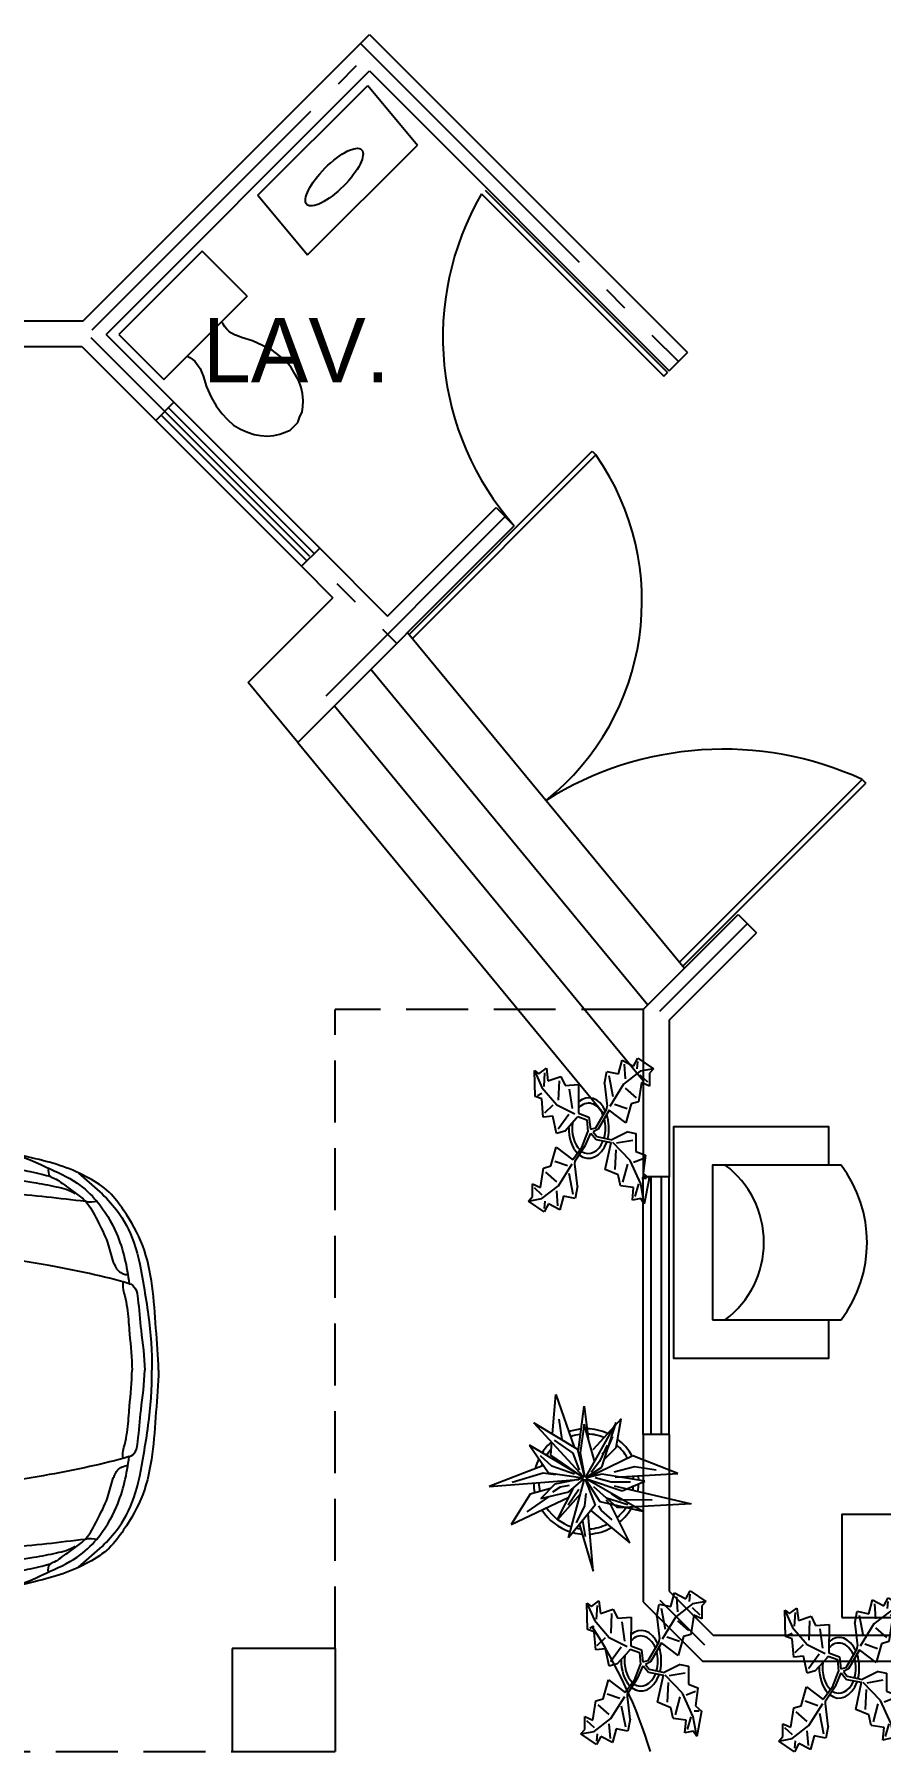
# Model space of a CAD drawing. Extents: x 84.7 to 109.9, y 101.9 to 121.
# Drawn here: x 89.32 to 92.6, y 102.09 to 108.75 of the extents above; entities that cross this region are included whole.
import ezdxf

# ---------------------------------------------------------------- set-up
doc = ezdxf.new("R2010")
doc.units = 0
doc.linetypes.add('ACAD_ISO02W100', pattern=[15, 12, -3])
doc.linetypes.add('ACAD_ISO04W100', pattern=[30.5, 24, -3, 0.5, -3])
doc.layers.get('0').update_dxf_attribs({"linetype": 'CONTINUOUS'})
for name, color, linetype in [('COLUMNAS', 1, 'CONTINUOUS'), ('EJES', 2, 'ACAD_ISO04W100'), ('muebles', 3, 'CONTINUOUS'), ('MUEBLES1', 3, 'CONTINUOUS'), ('MUROS', 5, 'CONTINUOUS'), ('NIVELES', 3, 'CONTINUOUS'), ('PUERTAS', 33, 'CONTINUOUS'), ('VENTANAS', 4, 'CONTINUOUS'), ('VOLADO', 6, 'ACAD_ISO02W100')]:
    doc.layers.add(name, color=color, linetype=linetype)

# ---------------------------------------------------------------- blocks, each defined once
blk = doc.blocks.new('sillon1p')
blk.add_line((0.3206, -0.1053), (0.3206, 0.3947))
for points in [[(0.3206, 0.3947, 0.333333), (-0.2794, 0.3947)], [(0.3206, -0.0553, 0.5), (-0.2794, -0.0553, 0.5)]]:
    blk.add_lwpolyline(points, format="xyb")
for points in [[(0.3206, 0.3447), (0.4706, 0.3447), (0.4706, -0.2553), (-0.4294, -0.2553), (-0.4294, 0.3447), (-0.2794, 0.3447)], [(-0.2794, 0.3947), (-0.2794, -0.1053), (0.3206, -0.1053)]]:
    blk.add_lwpolyline(points)
blk = doc.blocks.new('A$C7DC96E59')
at = {"layer": 'NIVELES', "ltscale": 0.5}
blk.add_blockref('sillon1p', (0.4294, 0.2553), dxfattribs=at)
blk = doc.blocks.new('A$C625C3771')
blk.add_blockref('A$C7DC96E59', (0, 0))
blk = doc.blocks.new('audi.pl.1')
for points, knots in [([(0, 0), (0, 0.0544), (0.0156, 0.2153), (0.0255, 0.4364), (0.1207, 0.603), (0.1892, 0.6956), (0.2735, 0.7497), (0.3699, 0.7929), (0.483, 0.8214), (0.5613, 0.8415), (0.6046, 0.8424)], [0, 0, 0, 0, 0.16039, 0.479033, 0.632967, 0.722015, 0.817474, 0.927562, 1.03733, 1.167094, 1.167094, 1.167094, 1.167094]), ([(0.6046, 0.8424), (0.5455, 0.8411), (0.4485, 0.7912), (0.3208, 0.7372), (0.2254, 0.6479), (0.1473, 0.5172), (0.1217, 0.4019), (0.1136, 0.3353)], [0, 0, 0, 0, 0.1772572, 0.3124951, 0.4151678, 0.5597243, 0.7575412, 0.7575412, 0.7575412, 0.7575412]), ([(0.7227, 0.8532), (0.7208, 0.8416), (0.6945, 0.8165), (0.643, 0.7984), (0.5736, 0.782), (0.5085, 0.7736), (0.4552, 0.7613), (0.4287, 0.7539), (0.4169, 0.7508)], [0, 0, 0, 0, 0.034703, 0.0959761, 0.1659336, 0.2471559, 0.2929944, 0.3295918, 0.3295918, 0.3295918, 0.3295918]), ([(0.3107, 0.7639), (0.2825, 0.7403), (0.2301, 0.6965), (0.1487, 0.6129), (0.0848, 0.4879), (0.06, 0.3456), (0.0326, 0.181), (0.0251, 0.0715), (0.0251, 0)], [0, 0, 0, 0, 0.1095129, 0.2035347, 0.3452507, 0.5161382, 0.6275464, 0.8383798, 0.8383798, 0.8383798, 0.8383798]), ([(0.4268, 0.7834), (0.4285, 0.7732), (0.4269, 0.7516), (0.3998, 0.7432), (0.3681, 0.7205), (0.328, 0.6912), (0.2716, 0.6505), (0.237, 0.5785), (0.1962, 0.5033), (0.1838, 0.4415), (0.17, 0.4062), (0.1572, 0.3808), (0.1333, 0.371), (0.1186, 0.3695)], [0, 0, 0, 0, 0.0304541, 0.0502818, 0.0786089, 0.1479133, 0.1986294, 0.2831705, 0.3780326, 0.4523267, 0.4667809, 0.4902599, 0.5347198, 0.5347198, 0.5347198, 0.5347198]), ([(0.3237, 0.6841), (0.3448, 0.6985), (0.4004, 0.7117), (0.516, 0.7335), (0.6803, 0.7524), (0.8854, 0.7623), (1.1168, 0.7688), (1.3461, 0.7709), (1.5047, 0.7714), (1.574, 0.7723)], [0, 0, 0, 0, 0.076148, 0.165903, 0.355672, 0.569871, 0.782325, 1.050047, 1.257936, 1.257936, 1.257936, 1.257936]), ([(1.3174, 0.7063), (1.2278, 0.7127), (1.036, 0.7115), (0.7412, 0.6992), (0.4861, 0.68), (0.3333, 0.6609), (0.2833, 0.6551)], [0, 0, 0, 0, 0.269375, 0.574535, 0.885339, 1.036319, 1.036319, 1.036319, 1.036319]), ([(0.1136, 0.3353), (0.2152, 0.3652), (0.4432, 0.4115), (0.788, 0.4653), (1.0295, 0.4973), (1.1464, 0.5052)], [0, 0, 0, 0, 0.317374, 0.69576, 1.04714, 1.04714, 1.04714, 1.04714]), ([(0.1136, 0.3353), (0.1033, 0.3336), (0.0836, 0.3142), (0.0765, 0.2488), (0.0682, 0.144), (0.0534, 0.0517), (0.0534, 0)], [0, 0, 0, 0, 0.0314754, 0.0702057, 0.1915753, 0.3439346, 0.3439346, 0.3439346, 0.3439346]), ([(0.1355, 0.3397), (0.1391, 0.3384), (0.1384, 0.32), (0.1326, 0.295), (0.1188, 0.2385), (0.1156, 0.1855), (0.109, 0.1012), (0.1024, 0.0467), (0.1024, 0)], [0, 0, 0, 0, 0.0114788, 0.0403472, 0.0875838, 0.1755608, 0.1991501, 0.3369659, 0.3369659, 0.3369659, 0.3369659]), ([(0, 0), (0, -0.0544), (0.0156, -0.2153), (0.0255, -0.4364), (0.1207, -0.603), (0.1892, -0.6956), (0.2735, -0.7497), (0.3699, -0.7929), (0.483, -0.8214), (0.5613, -0.8415), (0.6046, -0.8424)], [0, 0, 0, 0, 0.16039, 0.479033, 0.632967, 0.722015, 0.817474, 0.927562, 1.03733, 1.167094, 1.167094, 1.167094, 1.167094]), ([(0.3107, -0.7639), (0.2825, -0.7403), (0.2301, -0.6965), (0.1487, -0.6129), (0.0848, -0.4879), (0.06, -0.3456), (0.0326, -0.181), (0.0251, -0.0715), (0.0251, 0)], [0, 0, 0, 0, 0.1095129, 0.2035347, 0.3452507, 0.5161382, 0.6275464, 0.8383798, 0.8383798, 0.8383798, 0.8383798]), ([(0.1136, -0.3353), (0.1033, -0.3336), (0.0836, -0.3142), (0.0765, -0.2488), (0.0682, -0.144), (0.0534, -0.0517), (0.0534, 0)], [0, 0, 0, 0, 0.0314754, 0.0702057, 0.1915753, 0.3439346, 0.3439346, 0.3439346, 0.3439346]), ([(0.1355, -0.3397), (0.1391, -0.3384), (0.1384, -0.32), (0.1326, -0.295), (0.1188, -0.2385), (0.1156, -0.1855), (0.109, -0.1012), (0.1024, -0.0467), (0.1024, 0)], [0, 0, 0, 0, 0.0114788, 0.0403472, 0.0875838, 0.1755608, 0.1991501, 0.3369659, 0.3369659, 0.3369659, 0.3369659]), ([(0.1136, -0.3353), (0.2152, -0.3652), (0.4432, -0.4115), (0.788, -0.4653), (1.0295, -0.4973), (1.1464, -0.5052)], [0, 0, 0, 0, 0.317374, 0.69576, 1.04714, 1.04714, 1.04714, 1.04714]), ([(0.6046, -0.8424), (0.5455, -0.8411), (0.4485, -0.7912), (0.3208, -0.7372), (0.2254, -0.6479), (0.1473, -0.5172), (0.1217, -0.4019), (0.1136, -0.3353)], [0, 0, 0, 0, 0.1772572, 0.3124951, 0.4151678, 0.5597243, 0.7575412, 0.7575412, 0.7575412, 0.7575412]), ([(0.4268, -0.7834), (0.4285, -0.7732), (0.4269, -0.7516), (0.3998, -0.7432), (0.3681, -0.7205), (0.328, -0.6912), (0.2716, -0.6505), (0.237, -0.5785), (0.1962, -0.5033), (0.1838, -0.4415), (0.17, -0.4062), (0.1572, -0.3808), (0.1333, -0.371), (0.1186, -0.3695)], [0, 0, 0, 0, 0.0304541, 0.0502818, 0.0786089, 0.1479133, 0.1986294, 0.2831705, 0.3780326, 0.4523267, 0.4667809, 0.4902599, 0.5347198, 0.5347198, 0.5347198, 0.5347198]), ([(1.3174, -0.7063), (1.2278, -0.7127), (1.036, -0.7115), (0.7412, -0.6992), (0.4861, -0.68), (0.3333, -0.6609), (0.2833, -0.6551)], [0, 0, 0, 0, 0.269375, 0.574535, 0.885339, 1.036319, 1.036319, 1.036319, 1.036319]), ([(0.3237, -0.6841), (0.3448, -0.6985), (0.4004, -0.7117), (0.516, -0.7335), (0.6803, -0.7524), (0.8854, -0.7623), (1.1168, -0.7688), (1.3461, -0.7709), (1.5047, -0.7714), (1.574, -0.7723)], [0, 0, 0, 0, 0.076148, 0.165903, 0.355672, 0.569871, 0.782325, 1.050047, 1.257936, 1.257936, 1.257936, 1.257936]), ([(0.7227, -0.8532), (0.7208, -0.8416), (0.6945, -0.8165), (0.643, -0.7984), (0.5736, -0.782), (0.5085, -0.7736), (0.4552, -0.7613), (0.4287, -0.7539), (0.4169, -0.7508)], [0, 0, 0, 0, 0.034703, 0.0959761, 0.1659336, 0.2471559, 0.2929944, 0.3295918, 0.3295918, 0.3295918, 0.3295918])]:
    blk.add_open_spline(points, degree=3, knots=knots)
for points in [[(0.2833, 0.6551), (0.2678, 0.6512), (0.2514, 0.6541), (0.2354, 0.6551)], [(0.2833, -0.6551), (0.2678, -0.6512), (0.2514, -0.6541), (0.2354, -0.6551)]]:
    blk.add_open_spline(points, degree=3)
blk = doc.blocks.new('audi.pl.')
blk.add_blockref('audi.pl.1', (0, 0))
blk = doc.blocks.new('audi')
blk.add_blockref('audi.pl.', (0, 0))
blk = doc.blocks.new('A$C73F05ABE')
at = {"layer": 'NIVELES', "ltscale": 0.5}
blk.add_blockref('audi', (0, 0.869), dxfattribs=at)
blk = doc.blocks.new('A$C3B667464')
blk.add_blockref('A$C73F05ABE', (0, 2.4546))
blk = doc.blocks.new('A$C6D152104')
at = {"layer": 'MUEBLES1', "ltscale": 0.5}
for p, q in [((0.7326, 0.4563), (0.4855, 0.4563)), ((0.7326, 0.4563), (0.4855, 0.4563)), ((0.4855, 0.4563), (0.4855, 0.3288)), ((0.4855, 0.4563), (0.4855, 0.3288)), ((0.7326, 0.2302), (0.7326, 0.4563)), ((0.7326, 0.2302), (0.7326, 0.4563)), ((0.0667, 0.3443), (0.0457, 0.3268)), ((0.0667, 0.3443), (0.0457, 0.3268)), ((0.0865, 0.3597), (0.0667, 0.3443)), ((0.0865, 0.3597), (0.0667, 0.3443)), ((0.1112, 0.372), (0.0865, 0.3597)), ((0.1112, 0.372), (0.0865, 0.3597)), ((0.1384, 0.3823), (0.1112, 0.372)), ((0.1384, 0.3823), (0.1112, 0.372)), ((0.1692, 0.3905), (0.1384, 0.3823)), ((0.1692, 0.3905), (0.1384, 0.3823)), ((0.2014, 0.3915), (0.1692, 0.3905)), ((0.2014, 0.3915), (0.1692, 0.3905)), ((0.2335, 0.3905), (0.2014, 0.3915)), ((0.2335, 0.3905), (0.2014, 0.3915)), ((0.2693, 0.3854), (0.2335, 0.3905)), ((0.2693, 0.3854), (0.2335, 0.3905)), ((0.3076, 0.3751), (0.2693, 0.3854)), ((0.3076, 0.3751), (0.2693, 0.3854)), ((0.3484, 0.3597), (0.3076, 0.3751)), ((0.3484, 0.3597), (0.3076, 0.3751)), ((0.3879, 0.3391), (0.3484, 0.3597)), ((0.3879, 0.3391), (0.3484, 0.3597)), ((0.4027, 0.3319), (0.3879, 0.3391)), ((0.4027, 0.3319), (0.3879, 0.3391)), ((0.0087, 0.2682), (0, 0.2487)), ((0.0087, 0.2682), (0, 0.2487)), ((0.0173, 0.2888), (0.0087, 0.2682)), ((0.0173, 0.2888), (0.0087, 0.2682)), ((0.0297, 0.3083), (0.0173, 0.2888)), ((0.0297, 0.3083), (0.0173, 0.2888)), ((0.0457, 0.3268), (0.0297, 0.3083)), ((0.0457, 0.3268), (0.0297, 0.3083)), ((0.4163, 0.3268), (0.4027, 0.3319)), ((0.4163, 0.3268), (0.4027, 0.3319)), ((0.4287, 0.3247), (0.4163, 0.3268)), ((0.4287, 0.3247), (0.4163, 0.3268)), ((0.4398, 0.3227), (0.4287, 0.3247)), ((0.4398, 0.3227), (0.4287, 0.3247)), ((0.4509, 0.3217), (0.4398, 0.3227)), ((0.4509, 0.3217), (0.4398, 0.3227)), ((0.4633, 0.3227), (0.4509, 0.3217)), ((0.4633, 0.3227), (0.4509, 0.3217)), ((0.4744, 0.3247), (0.4633, 0.3227)), ((0.4744, 0.3247), (0.4633, 0.3227)), ((0.4855, 0.3288), (0.4744, 0.3247)), ((0.4855, 0.3288), (0.4744, 0.3247)), ((0.4855, 0), (0.4855, 0.3288)), ((0.4855, 0.3288), (0.4855, 0.2199)), ((0.4855, 0), (0.4855, 0.3288)), ((0.4855, 0.3288), (0.4855, 0.2199)), ((0, 0.2487), (0, 0.2271)), ((0, 0.2487), (0, 0.2271)), ((0, 0.2271), (0, 0.2076)), ((0, 0.2271), (0, 0.2076)), ((0, 0.2076), (0.0087, 0.1881)), ((0, 0.2076), (0.0087, 0.1881)), ((0.4855, 0.2199), (0.4855, 0)), ((0.7326, 0), (0.7326, 0.2302)), ((0.7326, 0), (0.7326, 0.2302)), ((0.0087, 0.1881), (0.0173, 0.1665)), ((0.0087, 0.1881), (0.0173, 0.1665)), ((0.0173, 0.1665), (0.0297, 0.15)), ((0.0173, 0.1665), (0.0297, 0.15)), ((0.0297, 0.15), (0.0457, 0.1315)), ((0.0297, 0.15), (0.0457, 0.1315)), ((0.3879, 0.1285), (0.4027, 0.1346)), ((0.3879, 0.1285), (0.4027, 0.1346)), ((0.4027, 0.1346), (0.4138, 0.1398)), ((0.4027, 0.1346), (0.4138, 0.1398)), ((0.4138, 0.1398), (0.4274, 0.1439)), ((0.4138, 0.1398), (0.4274, 0.1439)), ((0.4274, 0.1439), (0.4398, 0.1449)), ((0.4274, 0.1439), (0.4398, 0.1449)), ((0.4398, 0.1449), (0.4509, 0.1459)), ((0.4398, 0.1449), (0.4509, 0.1459)), ((0.4509, 0.1459), (0.462, 0.1449)), ((0.4509, 0.1459), (0.462, 0.1449)), ((0.462, 0.1449), (0.4744, 0.1418)), ((0.462, 0.1449), (0.4744, 0.1418)), ((0.4744, 0.1418), (0.4855, 0.1398)), ((0.4744, 0.1418), (0.4855, 0.1398)), ((0.4855, 0.1398), (0.4855, 0)), ((0.4855, 0.1398), (0.4855, 0)), ((0.0457, 0.1315), (0.0667, 0.1151)), ((0.0457, 0.1315), (0.0667, 0.1151)), ((0.0667, 0.1151), (0.0865, 0.1017)), ((0.0667, 0.1151), (0.0865, 0.1017)), ((0.0865, 0.1017), (0.1112, 0.0904)), ((0.0865, 0.1017), (0.1112, 0.0904)), ((0.1112, 0.0904), (0.1384, 0.0822)), ((0.1112, 0.0904), (0.1384, 0.0822)), ((0.1384, 0.0822), (0.1692, 0.074)), ((0.1384, 0.0822), (0.1692, 0.074)), ((0.1692, 0.074), (0.2014, 0.0709)), ((0.1692, 0.074), (0.2014, 0.0709)), ((0.2014, 0.0709), (0.2335, 0.074)), ((0.2014, 0.0709), (0.2335, 0.074)), ((0.2335, 0.074), (0.2693, 0.0791)), ((0.2335, 0.074), (0.2693, 0.0791)), ((0.2693, 0.0791), (0.3076, 0.0925)), ((0.2693, 0.0791), (0.3076, 0.0925)), ((0.3076, 0.0925), (0.3484, 0.1069)), ((0.3076, 0.0925), (0.3484, 0.1069)), ((0.3484, 0.1069), (0.3879, 0.1285)), ((0.3484, 0.1069), (0.3879, 0.1285)), ((0.4855, 0), (0.7326, 0))]:
    blk.add_line(p, q, dxfattribs=at)
blk = doc.blocks.new('A$C3B9220A3')
at = {"rotation": 180}
blk.add_blockref('A$C6D152104', (0.7326, 0.4563), dxfattribs=at)
blk = doc.blocks.new('maceta')
for p, q in [((-0.1323, 0.174), (-0.1194, 0.3278)), ((-0.1194, 0.3278), (-0.0485, 0.1231)), ((-0.0321, 0.1131), (-0.0092, 0.2818)), ((-0.0092, 0.2818), (0.0056, 0.1578)), ((-0.0126, 0.0082), (-0.2044, 0.2177)), ((-0.2044, 0.2177), (-0.0352, 0.115)), ((-0.1083, 0.2321), (-0.0969, 0.1525)), ((-0.0098, 0.2117), (-0.0248, 0.1004)), ((0.0307, 0.07), (-0.0098, 0.2117)), ((0.1144, 0.2189), (-0.0035, 0.0092)), ((0.1341, 0.2333), (0.0248, 0.114)), ((0.0585, 0.0451), (0.1144, 0.2189)), ((0.1142, 0.1215), (0.1341, 0.2333)), ((-0.1393, 0.0917), (-0.135, 0.1419)), ((-0.0522, 0.1002), (-0.1243, 0.1501)), ((0.0997, 0.1649), (0.0794, 0.1158)), ((-0.014, 0.0064), (-0.2212, 0.1304)), ((-0.2212, 0.1304), (-0.1476, 0.0232)), ((-0.1355, 0.0498), (-0.1787, 0.0899)), ((-0.0244, 0.0127), (-0.1393, 0.0917)), ((-0.0275, 0.0343), (-0.0522, 0.1002)), ((-0.0352, 0.115), (-0.0092, 0.01)), ((-0.0248, 0.1004), (-0.0087, 0.0101)), ((0.1788, 0.0892), (0.0061, 0.0056)), ((0.0495, 0.0675), (0.0172, 0.0253)), ((0.0248, 0.114), (0.0242, 0.1121)), ((0.079, 0.1304), (0.0495, 0.0675)), ((0.0794, 0.1158), (0.0592, 0.0962)), ((0.068, 0.0746), (0.1142, 0.1215)), ((0.3541, 0.0208), (0.1788, 0.0892)), ((-0.1675, 0.0522), (-0.3778, -0.0301)), ((-0.2896, -0.0122), (-0.1691, 0.023)), ((-0.1691, 0.023), (-0.1207, 0.0169)), ((-0.1476, 0.0232), (-0.015, 0.0036)), ((-0.0473, 0.0183), (-0.1355, 0.0498)), ((-0.0149, 0.001), (-0.1232, -0.0204)), ((-0.0008, 0.0067), (0.0585, 0.0451)), ((0, 0), (0.1377, -0.0462)), ((0.0587, 0.0179), (0.0002, 0.0042)), ((0.0956, -0.0129), (0.0336, 0.0035)), ((0.2257, -0.0084), (0.0587, 0.0179)), ((0.1072, 0.027), (0.1861, 0.0475)), ((0.1103, 0.0066), (0.3541, 0.0208)), ((0.1861, 0.0475), (0.2703, 0.0347)), ((-0.3778, -0.0301), (-0.0308, -0.0022)), ((-0.2188, -0.0599), (-0.2933, -0.1767)), ((-0.1403, -0.0379), (-0.2188, -0.0599)), ((-0.1232, -0.0204), (-0.1781, -0.0766)), ((-0.1781, -0.0766), (-0.0692, -0.0509)), ((-0.1318, -0.0508), (-0.1011, -0.0307)), ((-0.115, -0.16), (-0.0496, -0.034)), ((-0.0238, -0.0586), (-0.115, -0.16)), ((-0.1011, -0.0307), (-0.0667, -0.0246)), ((-0.0713, -0.1009), (-0.0298, -0.0399)), ((-0.0699, -0.2291), (-0.0094, -0.005)), ((-0.0692, -0.0509), (-0.0132, -0.0026)), ((-0.0069, -0.1046), (-0.0022, -0.057)), ((-0.0045, -0.0048), (0.0333, -0.1019)), ((-0.0031, -0.004), (0.0515, -0.0873)), ((0.217, -0.1251), (-0.0006, -0.0014)), ((0.077, -0.0743), (0.0279, -0.0311)), ((0.0952, -0.0578), (0.1274, -0.0805)), ((0.1708, -0.0123), (0.0956, -0.0129)), ((0.1073, -0.0269), (0.405, -0.0972)), ((0.1377, -0.0462), (0.2257, -0.0084)), ((-0.2933, -0.1767), (-0.0686, -0.0707)), ((-0.2309, -0.1274), (-0.1466, -0.0692)), ((0.0333, -0.1019), (-0.0699, -0.2291)), ((-0.039, -0.1701), (-0.0069, -0.1046)), ((0.0165, -0.1225), (0.1675, -0.2484)), ((0.0464, -0.104), (0.057, -0.1221)), ((0.0515, -0.0873), (0.217, -0.1251)), ((0.057, -0.1221), (0.0976, -0.1594)), ((0.0948, -0.103), (0.0755, -0.0832)), ((0.1596, -0.101), (0.077, -0.0743)), ((0.1192, -0.1121), (0.0808, -0.0777)), ((0.1675, -0.2484), (0.0948, -0.103)), ((0.405, -0.0972), (0.1192, -0.1121)), ((0.1274, -0.0805), (0.2543, -0.0816)), ((-0.0283, -0.1778), (0.0248, -0.3581)), ((-0.0048, -0.2234), (-0.0149, -0.1612)), ((0.0248, -0.3581), (0.0058, -0.1358))]:
    blk.add_line(p, q)
blk.add_circle((-0.0073, 0.0025), 0.00774)
at = {"layer": 'muebles'}
for radius, start, end in [(0.2042, 131.1899, 146.8264), (0.2042, 95.44307, 109.2059), (0.1842, 96.90338, 109.21627), (0.2042, 65.85737, 89.11422), (0.1842, 67.9358, 88.27383), (0.1842, 59.11516, 59.45767), (0.2042, 28.85454, 53.37334), (0.2042, 154.16859, 165.89112), (0.1842, 137.32542, 146.57843), (0.1842, 29.18399, 50.22066), (0.1842, 157.78394, 161.32272), (0.1842, 2.70915, 6.55376), (0.2042, 1.55192, 6.23857), (0.2042, 181.68292, 192.64499), (0.1842, 181.36559, 192.31571), (0.1842, 349.49494, 354.66745), (0.2042, 349.22161, 357.67927), (0.2042, 212.62095, 252.47448), (0.1842, 213.42498, 252.21304), (0.1842, 310.71582, 327.0887), (0.2042, 309.30525, 331.05428), (0.1842, 258.44955, 263.18394), (0.1842, 273.94211, 296.35906), (0.2042, 274.03333, 298.81446), (0.2042, 255.56589, 265.56906)]:
    blk.add_arc((-0.0019, -0.0103), radius, start, end, dxfattribs=at)
blk = doc.blocks.new('A$C24DB07CB')
at = {"layer": 'NIVELES', "ltscale": 0.5}
blk.add_blockref('maceta', (0.3778, 0.3581), dxfattribs=at)
blk = doc.blocks.new('A$C0BB47299')
blk.add_blockref('A$C24DB07CB', (0, 0))
blk = doc.blocks.new('Plant - Rubber or Philodendron')
at = {"linetype": 'Continuous'}
for p, q in [((8.8871, 10.7908), (9.9809, 13.4933)), ((9.9809, 13.4933), (13.3837, 12.301)), ((13.3837, 12.301), (14.68, 13.9039)), ((14.68, 13.9039), (19.3848, 11.8146)), ((-16.2005, 11.4774), (-13.9899, 8.1064)), ((-16.2005, 11.4774), (-14.8639, 10.7964)), ((-16.0159, 6.3329), (-16.2005, 11.4774)), ((-14.8639, 10.7964), (-12.6195, 11.8975)), ((-13.3174, 8.325), (-13.0735, 11.0065)), ((-12.6195, 11.8975), (-12.1909, 9.4345)), ((-12.1909, 9.4345), (-8.3829, 10.3)), ((-8.3829, 10.3), (-7.0549, 8.501)), ((4.6914, 8.8812), (5.3859, 11.2828)), ((5.3859, 11.2828), (8.8871, 10.7908)), ((5.9878, 10.4842), (7.1971, 6.3869)), ((15.3859, 11.3055), (10.3916, 8.7942)), ((10.5828, 12.6946), (10.8893, 9.7953)), ((14.5816, 13.2037), (14.3848, 11.8033)), ((15.2875, 10.6053), (17.5907, 9.2105)), ((19.3848, 11.8146), (15.3859, 11.3055)), ((19.3848, 11.8146), (18.1868, 10.9119)), ((18.1868, 10.9119), (18.1925, 8.4119)), ((-15.3434, 6.5514), (-13.9984, 6.9884)), ((-13.9899, 8.1064), (-9.5434, 4.7185)), ((-8.8369, 9.409), (-9.0894, 5.6095)), ((-7.0549, 8.501), (-3.0284, 8.6941)), ((-4.8529, 4.012), (-5.7184, 7.82)), ((-3.0284, 8.6941), (-3.0709, 3.1041)), ((4.6914, 8.8812), (5.5014, 4.4831)), ((10.3916, 8.7942), (6.2847, 4.4028)), ((14.2977, 6.1031), (10.9934, 7.9956)), ((15.7909, 9.1065), (14.8995, 5.3044)), ((18.1925, 8.4119), (15.7909, 9.1065)), ((-14.0069, 5.8704), (-16.0159, 6.3329)), ((-13.5868, 2.2894), (-14.0069, 5.8704)), ((-13.1329, 3.1804), (-10.6614, 4.727)), ((-9.5434, 4.7185), (-4.1917, 2.9888)), ((2.1141, 0.2298), (5.4346, 3.9146)), ((6.1032, 3.6844), (2.8262, -0.031)), ((5.4346, 3.9146), (5.5014, 4.4831)), ((11.1089, 1.1958), (6.1032, 3.6844)), ((7.7005, 4.8881), (11.5025, 3.9967)), ((12.7005, 4.8994), (11.1089, 1.1958)), ((14.8995, 5.3044), (12.7005, 4.8994)), ((-10.6784, 2.491), (-13.5868, 2.2894)), ((-9.5858, -0.8715), (-10.6784, 2.491)), ((-9.1318, 0.0195), (-5.9793, 2.9025)), ((-7.1228, -0.443), (-3.5248, 2.2131)), ((-3.5248, 2.2131), (-3.3011, 2.4355)), ((-3.3011, 2.4355), (-0.5306, 1.7947)), ((-3.0709, 3.1041), (0.0797, 2.3163)), ((-0.5306, 1.7947), (-0.2255, -0.5527)), ((-0.5306, 1.7947), (-0.5306, 1.7947)), ((0.0797, 2.3163), (0.4866, -0.031)), ((0.4866, -0.031), (2.1141, 0.2298)), ((-7.1228, -0.443), (-9.5858, -0.8715)), ((-4.0579, -6.2781), (-0.9375, -3.1608)), ((-2.019, -3.6148), (-0.2255, -0.5527)), ((-0.9375, -3.1608), (0.5883, -0.8135)), ((0.5883, -0.8135), (2.2447, -2.0916)), ((2.8262, -0.031), (1.3003, -0.5527)), ((1.3003, -0.5527), (2.4193, -1.4655)), ((2.2447, -2.0916), (6.7108, -2.6626)), ((2.4193, -1.4655), (6.895, -2.1175)), ((4.943, -7.9659), (6.7108, -2.6626)), ((11.6605, -0.5413), (6.895, -2.1175)), ((12.3677, -6.1981), (7.219, -2.6772)), ((8.3544, -2.7453), (13.1973, -2.1704)), ((11.6605, -0.5413), (14.1354, -0.8948)), ((14.1354, -0.8948), (14.1354, -4.4304)), ((-11.3237, -7.2629), (-9.7321, -3.5593)), ((-6.3237, -7.2516), (-10.1257, -6.3602)), ((-9.7321, -3.5593), (-4.7264, -6.0479)), ((-2.019, -3.6148), (-4.7264, -6.0479)), ((-4.1246, -6.8466), (-4.0579, -6.2781)), ((8.125, -4.0768), (7.7715, -7.9659)), ((15.5496, -10.7943), (12.3677, -6.1981)), ((16.2567, -5.8446), (13.4283, -6.5517)), ((14.1354, -4.4304), (16.9638, -5.1375)), ((16.9638, -5.1375), (16.2567, -8.673)), ((-14.4141, -11.4699), (-13.5228, -7.6679)), ((-13.5228, -7.6679), (-11.3237, -7.2629)), ((-12.921, -8.4665), (-9.6166, -10.359)), ((-9.0148, -11.1577), (-4.9047, -6.8122)), ((-4.611, -12.8477), (-5.8203, -8.7504)), ((-3.3146, -11.2447), (-4.1246, -6.8466)), ((8.8321, -9.0266), (4.943, -7.9659)), ((9.5392, -11.1479), (8.8321, -9.0266)), ((10.2463, -10.4408), (11.6605, -6.9053)), ((17.3174, -9.7337), (15.9032, -9.7337)), ((16.2567, -8.673), (18.0245, -9.7337)), ((18.0245, -9.7337), (16.6103, -14.6834)), ((-18.008, -14.1781), (-16.8101, -13.2754)), ((-16.8157, -10.7754), (-14.4141, -11.4699)), ((-16.8101, -13.2754), (-16.8157, -10.7754)), ((-13.9107, -12.9688), (-16.2139, -11.574)), ((-14.0091, -13.669), (-9.0148, -11.1577)), ((-9.206, -15.0581), (-9.5126, -12.1588)), ((-7.5103, -13.1543), (-8.6042, -15.8568)), ((-4.0092, -13.6463), (-7.5103, -13.1543)), ((-3.3146, -11.2447), (-4.0092, -13.6463)), ((13.4283, -11.5015), (9.5392, -11.1479)), ((13.0748, -13.9763), (13.4283, -11.5015)), ((14.8425, -10.7943), (13.7819, -13.2692)), ((16.6103, -14.6834), (15.5496, -10.7943)), ((-18.008, -14.1781), (-14.0091, -13.669)), ((-13.3032, -16.2674), (-18.008, -14.1781)), ((-12.0069, -14.6645), (-13.3032, -16.2674)), ((-13.2048, -15.5672), (-13.008, -14.1668)), ((-8.6042, -15.8568), (-12.0069, -14.6645)), ((15.5496, -13.6228), (13.0748, -13.9763)), ((16.6103, -14.6834), (15.5496, -13.6228))]:
    blk.add_line(p, q, dxfattribs=at)
for centre, radius, start, end in [((0, 0), 6.1275, 34.37569, 120.1028), ((-0.0601, -0.2075), 5.2461, 33.82192, 124.9414), ((0.0308, 0.1664), 6, 178.6147, 235.1169), ((0.0308, 0.1664), 5, 168.1647, 238.6725), ((-0.2664, 0.1682), 5.2775, 338.4094, 20.03007), ((-0.098, 0.1364), 6.1288, 341.2017, 26.09184), ((-0.0234, 0.3825), 6.1492, 242.5812, 331.2714), ((-0.1102, 0.4886), 5.2883, 247.3711, 327.472)]:
    blk.add_arc(centre, radius, start, end, dxfattribs=at)
blk = doc.blocks.new('planta')
at = {"xscale": 0.03333299999999895, "yscale": 0.03333299999999895, "zscale": 0.033333}
blk.add_blockref('Plant - Rubber or Philodendron', (-0.02, 0.027), dxfattribs=at)
blk = doc.blocks.new('A$C3B541ADB')
at = {"layer": 'NIVELES', "ltscale": 0.5}
blk.add_blockref('planta', (0.62, 0.515), dxfattribs=at)
blk = doc.blocks.new('A$C690C4B1D')
at = {"xscale": 0.3893788371623259, "yscale": 0.5935379004528016, "zscale": 0.3893788371623259}
blk.add_blockref('A$C3B541ADB', (0, 0), dxfattribs=at)
blk = doc.blocks.new('A$C1C5D14EA')
blk.add_blockref('A$C690C4B1D', (0, 0))

msp = doc.modelspace()

# ---------------------------------------------------------------- linework, layer by layer
at = {"layer": 'COLUMNAS'}
for p, q in [((90.4875, 102.4936), (90.0875, 102.4936)), ((90.0875, 102.4936), (90.0875, 102.0934)), ((90.4875, 102.4936), (90.4875, 102.0934)), ((90.0875, 102.0934), (90.4875, 102.0934))]:
    msp.add_line(p, q, dxfattribs=at)
at = {"layer": 'EJES', "ltscale": 0.05}
for p, q in [((89.5449, 107.6081), (90.6557, 108.7188)), ((90.5849, 108.7188), (91.8188, 107.4849)), ((89.5392, 107.5788), (90.7259, 106.392)), ((90.4522, 106.1889), (91.1471, 106.8839)), ((91.7474, 104.9656), (92.0863, 105.3045)), ((91.7474, 102.6806), (91.9199, 102.5082))]:
    msp.add_line(p, q, dxfattribs=at)
at = {"layer": 'MUEBLES1'}
for p, q in [((90.1876, 108.13), (90.6136, 108.556)), ((90.6136, 108.556), (90.8064, 108.3246)), ((90.3804, 107.8986), (90.8064, 108.3246)), ((90.1876, 108.13), (90.3804, 107.8986)), ((90.7683, 106.4343), (91.8428, 105.1317)), ((90.6262, 106.2923), (91.7007, 104.9897)), ((90.4841, 106.1502), (91.6827, 104.6972)), ((90.3421, 106.0081), (91.5284, 104.57))]:
    msp.add_line(p, q, dxfattribs=at)
msp.add_lwpolyline([(92.4529, 102.6136), (92.9529, 102.6136), (92.9529, 103.0136), (92.4529, 103.0136)], close=True, dxfattribs=at)
msp.add_arc((89.909, 101.5467), 1.8828, 16.88262, 33.2956, dxfattribs=at)
msp.add_ellipse((90.4837, 108.2004), major_axis=(0.1061, 0.1061), ratio=0.333333, dxfattribs=at)
at = {"layer": 'MUROS'}
for p, q in [((89.5096, 107.6434), (90.6203, 108.7542)), ((90.6203, 108.7542), (91.8542, 107.5203)), ((89.5981, 107.5905), (90.6203, 108.6127)), ((90.6203, 108.6127), (91.7835, 107.4496)), ((89.0269, 107.6434), (89.5096, 107.6434)), ((89.5981, 107.5905), (89.8615, 107.3272)), ((89.0269, 107.5434), (89.5038, 107.5434)), ((89.5038, 107.5434), (89.7908, 107.2564)), ((91.7835, 107.4496), (91.8542, 107.5203)), ((89.7908, 107.2564), (89.8615, 107.3272)), ((90.6906, 106.4981), (91.1117, 106.9192)), ((91.1117, 106.9192), (91.1824, 106.8485)), ((90.3421, 106.0081), (91.1824, 106.8485)), ((90.3565, 106.6908), (90.4272, 106.7615)), ((90.4272, 106.7615), (90.6906, 106.4981)), ((90.3565, 106.6908), (90.4784, 106.5688)), ((90.1503, 106.2406), (90.4784, 106.5688)), ((90.3421, 106.0081), (90.1503, 106.2406)), ((91.6827, 104.9716), (92.0509, 105.3398)), ((92.0509, 105.3398), (92.1216, 105.2691)), ((91.7827, 104.9302), (92.1216, 105.2691)), ((91.6827, 104.9716), (91.6827, 104.3231)), ((91.7827, 104.9302), (91.7827, 104.3231)), ((91.7827, 104.3231), (91.6827, 104.3231)), ((91.7827, 103.3231), (91.6827, 103.3231)), ((91.6827, 103.3231), (91.6827, 102.6745)), ((91.7827, 103.3231), (91.7827, 102.716)), ((91.7827, 102.716), (91.9552, 102.5436)), ((91.6827, 102.6745), (91.9138, 102.4436)), ((92.8029, 102.5436), (91.9552, 102.5436)), ((92.8029, 102.4436), (91.9138, 102.4436))]:
    msp.add_line(p, q, dxfattribs=at)
at = {"layer": 'PUERTAS'}
for p, q in [((91.0552, 108.1354), (91.7623, 107.4283)), ((91.0693, 108.1496), (91.7764, 107.4425)), ((91.7623, 107.4283), (91.7764, 107.4425)), ((90.7747, 106.4266), (91.485, 107.1369)), ((90.7874, 106.4111), (91.4992, 107.1228)), ((91.485, 107.1369), (91.4992, 107.1228)), ((91.8236, 105.155), (92.5326, 105.864)), ((91.8364, 105.1395), (92.5468, 105.8498)), ((92.5326, 105.864), (92.5468, 105.8498))]:
    msp.add_line(p, q, dxfattribs=at)
for centre, radius, start, end in [((92.0091, 107.58), 1.1039, 149.79058, 221.50592), ((90.6888, 106.556), 0.9889, 308.58436, 34.96981), ((91.994, 104.6885), 1.293, 65.37878, 122.16854)]:
    msp.add_arc(centre, radius, start, end, dxfattribs=at)
at = {"layer": 'VENTANAS'}
for p, q in [((89.8403, 107.3059), (90.406, 106.7403)), ((89.8615, 107.3272), (90.4272, 106.7615)), ((89.7908, 107.2564), (90.3565, 106.6908)), ((89.812, 107.2777), (90.3777, 106.712)), ((91.6827, 103.3231), (91.6827, 104.3231)), ((91.7127, 104.3231), (91.7127, 103.3231)), ((91.7527, 104.3231), (91.7527, 103.3231)), ((91.7827, 103.3231), (91.7827, 104.3231))]:
    msp.add_line(p, q, dxfattribs=at)
at = {"layer": 'VOLADO', "ltscale": 0.02}
for p, q in [((90.4875, 102.4936), (90.4875, 104.9716)), ((91.6827, 104.9716), (90.4875, 104.9716)), ((85.3235, 102.0934), (90.0875, 102.0934))]:
    msp.add_line(p, q, dxfattribs=at)

# ---------------------------------------------------------------- block references
for name, p, rotation in [('A$C3B9220A3', (89.6479, 107.5904), 315), ('A$C3B667464', (89.8015, 106.8968), 180), ('A$C625C3771', (91.8009, 104.5184), 270)]:
    msp.add_blockref(name, p, dxfattribs=dict(rotation=rotation))
for name, p in [('A$C1C5D14EA', (91.2374, 104.187)), ('A$C0BB47299', (91.0852, 102.7934)), ('A$C1C5D14EA', (91.4408, 102.1208)), ('A$C1C5D14EA', (92.2091, 102.0934))]:
    msp.add_blockref(name, p)

# ---------------------------------------------------------------- texts
msp.add_text('LAV.', height=0.25).set_placement((89.9742, 107.4044))

doc.saveas('drawing.dxf')
